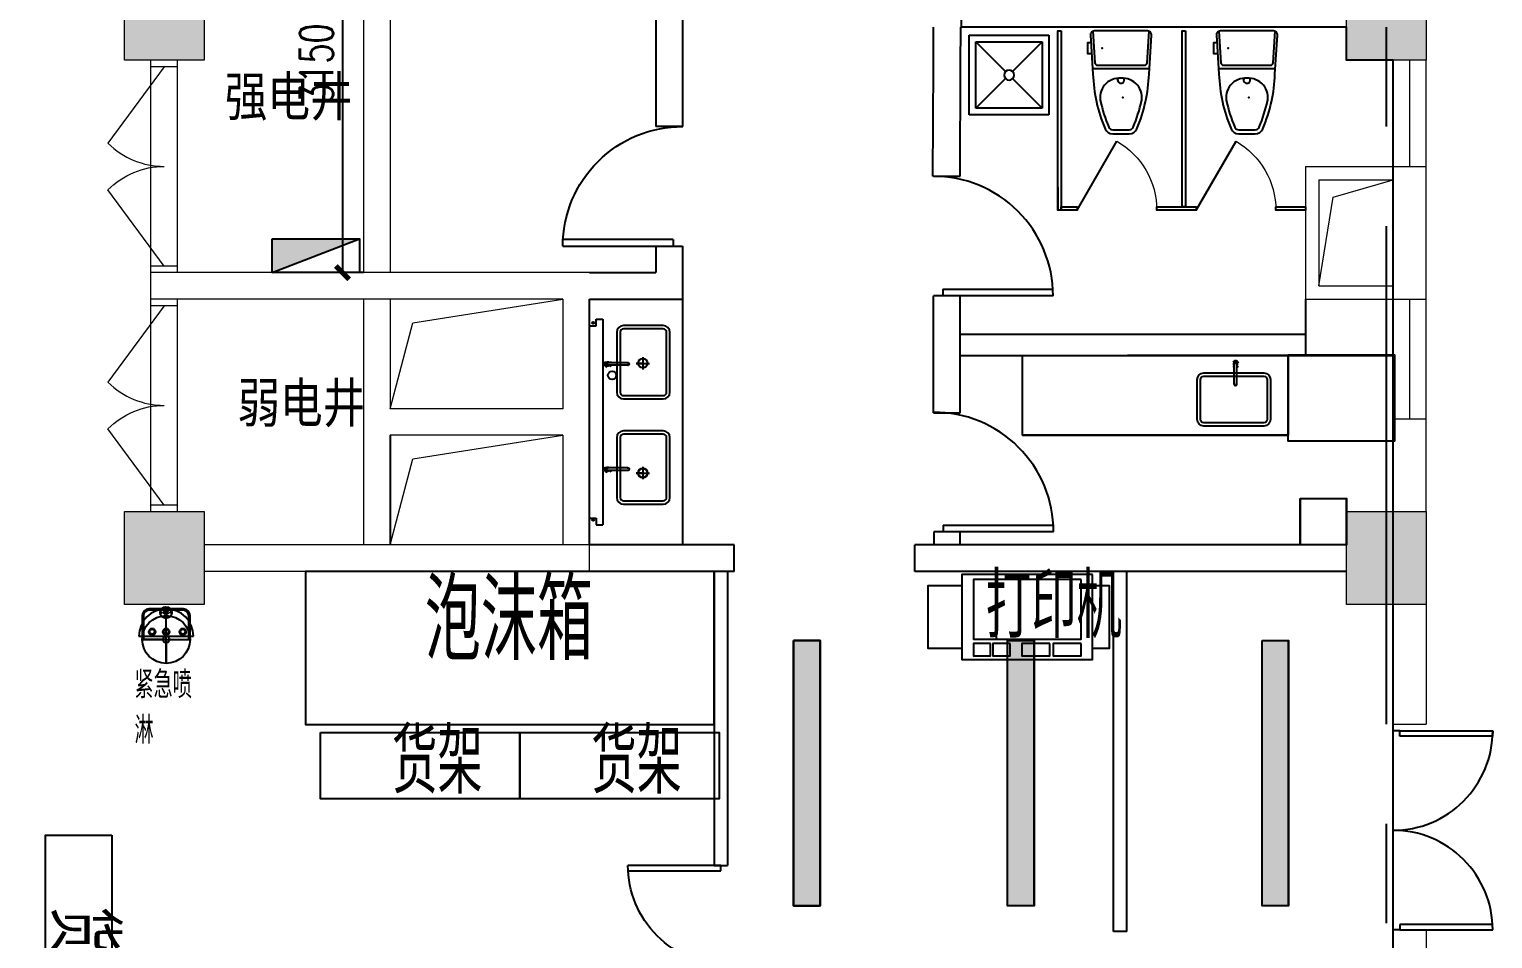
# Model space of a CAD drawing. Header units: millimetres. Extents: x -79903 to 358239, y -413462 to -100990.
# Drawn here: x -30027 to -19011, y -200584 to -193735 of the extents above; entities that cross this region are included whole.
import ezdxf

# ---------------------------------------------------------------- set-up
doc = ezdxf.new("R2010")
doc.units = ezdxf.units.MM
doc.header["$LTSCALE"] = 300
doc.linetypes.add('CENTER', pattern=[2, 1.25, -0.25, 0.25, -0.25])
doc.layers.get('DEFPOINTS').update_dxf_attribs({"color": 250})
for name, color, linetype in [('204-天花灯具', 1, 'Continuous'), ('A—轴线', 1, 'CENTER'), ('I—文字—房间名称', 40, 'Continuous'), ('P-FAC', 133, 'Continuous'), ('P—平面—卫生间隔断1', 4, 'Continuous'), ('P—平面—卫生间隔断2', 4, 'Continuous'), ('P—平面—洁具1', 4, 'Continuous'), ('实验家具模', 7, 'Continuous')]:
    doc.layers.add(name, color=color, linetype=linetype)
for name, color, linetype, lineweight in [('Q-01 原始墙柱', 7, 'Continuous', 0), ('Q-02 墙柱填充', 250, 'Continuous', 0), ('Q-11 建筑幕墙', 60, 'Continuous', 0)]:
    doc.layers.add(name, color=color, linetype=linetype, lineweight=lineweight)
doc.styles.add('_TCH_DIM_T3', font='SIMPLEX', dxfattribs={"width": 0.7058823529411765, "bigfont": 'GBCBIG'})
doc.styles.add('_TCH_SPACE', font='isocp.shx', dxfattribs={"bigfont": 'HZDX.SHX'})
doc.styles.add('CVD', font='isocp.shx', dxfattribs={"width": 0.7, "bigfont": 'hztxt.shx'})
doc.dimstyles.new('CE-DIM', dxfattribs={"dimtxt": 250, "dimasz": 100, "dimexe": 200, "dimexo": 200, "dimgap": 70, "dimtad": 1, "dimdec": 0, "dimzin": 0, "dimdsep": 46, "dimtxsty": '_TCH_DIM_T3', "dimblk": 'ARCHTICK', "dimcen": 0.09, "dimclrd": 1, "dimclre": 1, "dimclrt": 7, "dimazin": 2, "dimtfac": 1, "dimtdec": 0, "dimtix": 1, "dimtmove": 2, "dimatfit": 3, "dimfxl": 500, "dimfxlon": 1, "dimtolj": 1, "dimtzin": 0, "dimarcsym": 0})
pattern_1 = [(0, (0, 0), (0, 6.985), [5.08, -1.905]), (90, (0, 0), (-6.985, 4.277078946022131e-16), [5.08, -1.905])]

# ---------------------------------------------------------------- blocks, each defined once
blk = doc.blocks.new('SYL09144810')
for p, q in [((424.264038875699, 1500), (1.490116119384766e-08, 925.7359235286713)), ((424.264038875699, 0), (1.490116119384766e-08, 574.2640764713287))]:
    blk.add_line(p, q)
blk.add_ellipse((424.2640609592199, 1350), major_axis=(-219.8706555867539, -558.2623888904222), ratio=0.99999999960915, start_param=-0.4102062389307657, end_param=0.375191924747722)
at = {"extrusion": (0, 0, -1)}
blk.add_ellipse((424.2640609592199, 150), major_axis=(-219.8706555867539, 558.2623888904222), ratio=0.99999999960915, start_param=-0.4102062389307657, end_param=0.375191924747722, dxfattribs=at)
blk = doc.blocks.new('A$C5AE9663F')
at = {"layer": 'A—轴线', "color": 24, "linetype": 'CENTER', "ltscale": 10}
blk.add_line((27599.99999999943, -2849.999999999927), (27599.99999999943, 24600.00000000007), dxfattribs=at)
blk = doc.blocks.new('_ArchTick')
at = {"color": 44, "linetype": 'ByBlock', "const_width": 0.4}
blk.add_lwpolyline([(-0.5, -0.5), (0.5, 0.5)], dxfattribs=at)
blk = doc.blocks.new('*D413')
at = {"color": 1, "lineweight": -2, "transparency": 16777216}
for p, q in [((-27510.55547123893, -192417.776203096), (-27869.69120519611, -192417.776203096)), ((-27669.69120519611, -192417.776203096), (-27669.69120519611, -195567.776203096)), ((-27510.55547123893, -195567.776203096), (-27869.69120519611, -195567.776203096))]:
    blk.add_line(p, q, dxfattribs=at)
at = {"layer": 'DEFPOINTS', "color": 0, "transparency": 16777216}
for p in [(-27310.55547123893, -192417.776203096), (-27669.69120519611, -195567.776203096), (-27310.55547123893, -195567.776203096)]:
    blk.add_point(p, dxfattribs=at)
at = {"color": 1, "lineweight": -2, "transparency": 16777216, "xscale": 100, "yscale": 100, "zscale": 100}
for p, rotation in [((-27669.69120519611, -192417.776203096), 90), ((-27669.69120519611, -195567.776203096), 270)]:
    blk.add_blockref('_ArchTick', p, dxfattribs=dict(at, rotation=rotation))
at = {"color": 7, "transparency": 16777216, "insert": (-27864.69120519616, -193992.7762030959), "char_height": 250, "attachment_point": 5, "rotation": 90, "style": '_TCH_DIM_T3'}
blk.add_mtext('\\A1;3150', dxfattribs=at)
blk = doc.blocks.new('$lvtry$00000217')
at = {"color": 0}
for p, q in [((-211.800034295331, -2.42446015716996), (-196.3802804152947, -239.4845524682023)), ((-213.7047456673754, -281.267438811512), (213.7047456673463, -281.267438811512)), ((-176.4224561388255, -258.1863806193578), (176.4224561387964, -258.1863806193578)), ((-62.30331637634663, -744), (62.30331637634663, -744))]:
    blk.add_line(p, q, dxfattribs=at)
blk.add_lwpolyline([(-210.9251737463237, -323.9999999997344, 0.09148988491362606), (-119.6778890975365, -735.9837508931214, 0.3012357252739106), (-62.30331637634299, -773.9999999999982), (62.30331637634663, -773.9999999999982, 0.3012357252739106), (119.6778890975402, -735.9837508931214, 0.09148988491362975), (210.9251737463237, -323.9999999997162), (229.9219663368895, -31.94725777328131, 0.4333687497814755), (199.9852299221711, 0), (-199.9852299221711, 0, 0.4333687497814394), (-229.9219663368858, -31.94725777328131)], format="xyb", close=True, dxfattribs=at)
blk.add_lwpolyline([(-220.7779489303939, -172.5254814815999), (-248.7039746781229, -172.5254814815999), (-248.7039746781229, -86.8645823438419), (-226.3498272206925, -86.8645823438419)], dxfattribs=at)
for points in [[(176.4224561387964, -258.1863806193578, 0.3953143601776505), (196.3802804152729, -239.4845524682096), (211.800034295331, -2.42446015716996)], [(-92.05115457126158, -724.2891564403617, 0.3012357252738049), (-62.30331637634663, -744)], [(62.30331637634663, -744, 0.3012357252738049), (92.05115457126158, -724.2891564403617)]]:
    blk.add_lwpolyline(points, format="xyb", dxfattribs=at)
for centre, radius, start, end in [((-176.4224561388255, -238.1863806193578), 20, 183.7216047919022, 270), ((-12.98205351940123, -500.4114713505114), 144.497500935229, 84.84543905292338, 194.8989874054225), ((-0.6451389841022319, -369.1974169775203), 25.00996054736276, 157.188947231923, 19.56624257471234), ((12.98205351940123, -500.4114713505114), 144.497500935229, 345.1010125945775, 95.1545609470766), ((951.0384959086368, -282.7418418764719), 1132.695921214894, 192.4462118869649, 202.9432882366949), ((-951.0384959086368, -282.7418418764719), 1132.695921214894, 337.0567117633051, 347.5537881130351)]:
    blk.add_arc(centre, radius, start, end, dxfattribs=at)
for p in [(-140.9869828498704, -128.3344312302215), (12.98205351940123, -500.4114713505114)]:
    blk.add_point(p, dxfattribs=at)
blk = doc.blocks.new('M')
for p, q in [((-22320.55547123892, -195742.0221145478), (-23220.55547123892, -195742.0221145478)), ((-23150.90395262159, -195692.0221145478), (-22320.55547123892, -195692.0221145478)), ((-23150.90395262159, -195692.0221145478), (-23150.90395262159, -195742.0221145478))]:
    blk.add_line(p, q)
blk.add_arc((-23220.55547123892, -195742.0221145478), 900, 0, 90.24811277732654)
blk = doc.blocks.new('$TCHSYS$APDOOR2D')
blk.add_line((0.5, 0), (9.094947017729283e-16, 0.8660254037844392))
at = {"lineweight": 13}
blk.add_arc((0.5, 0), 1, 120, 180, dxfattribs=at)
blk = doc.blocks.new('A-Lavatory-Washingpool-600x600')
for p, q in [((0, 0), (-8.73115e-11, -599.9999999998835)), ((600.000000005617, 0), (0, 0)), ((600.000000005617, -599.9999999998835), (600.000000005617, 0)), ((273.4834957084095, -273.4834957055864), (49.99999999991269, -50.00000000008731)), ((49.99999999991269, -50.00000000008731), (50, -549.9999999998835)), ((550.000000005617, -50), (49.99999999991269, -50.00000000008731)), ((550.000000005617, -50), (326.5165042981098, -273.4834957059939)), ((550.000000005617, -549.9999999998835), (550.000000005617, -50)), ((273.4834957084095, -326.5165042948211), (50, -549.9999999998835)), ((550.000000005617, -549.9999999998835), (326.5165042971203, -326.5165042942972)), ((50, -549.9999999998835), (550.000000005617, -549.9999999998835)), ((-8.73115e-11, -599.9999999998835), (600.000000005617, -599.9999999998835))]:
    blk.add_line(p, q)
blk.add_ellipse((300.0000000029104, -299.9999999998836), major_axis=(26.51650429451292, 26.51650429451292), ratio=0.9999999999986884, start_param=5.497787143781482, end_param=11.78097245096107)
blk = doc.blocks.new('水槽')
at = {"layer": '实验家具模', "color": 4, "extrusion": (1e-16, 2e-16, -1)}
for p, q in [((3.008430775167654, -316.7108857895692), (3.008430775167654, -466.7108857895691)), ((22.00843077516765, -316.7108857895692), (22.00843077516765, -466.7108857895691))]:
    blk.add_line(p, q, dxfattribs=at)
at = {"layer": '实验家具模', "color": 5, "extrusion": (1e-16, 2e-16, -1)}
for points in [[(-276, -350), (-276, -50, -0.4142135623730951), (-226, 0), (226, 0, -0.4142135623730951), (276, -50), (276, -350, -0.4142135623730951), (226, -400), (-226, -400, -0.4142135623730951)], [(-251, -350), (-251, -50, -0.4142135623730951), (-226, -25), (226, -25, -0.4142135623730951), (251, -50), (251, -350, -0.4142135623730951), (226, -375), (-226, -375, -0.4142135623730951)]]:
    blk.add_lwpolyline(points, format="xyb", close=True, dxfattribs=at)
at = {"layer": '实验家具模', "color": 4, "extrusion": (1e-16, 2e-16, -1)}
for points in [[(0.4819502815953456, -461.9061851448823), (0.4819502815953456, -471.5155864342559)], [(-3.008430775167654, -457.1957133468713), (-1.852247430913848, -457.8632361119126)], [(-1.852247430913848, -475.5585354672257), (-10.17423306267301, -480.3632361119126)], [(-14.84262848767684, -480.3632361119126), (-23.16461411943601, -475.5585354672257)], [(-23.16461411943601, -457.8632361119126), (-22.00843077516765, -457.1957133468713)], [(-25.4988118319452, -471.5155864342559), (-25.4988118319452, -461.9061851448823)]]:
    blk.add_lwpolyline(points, dxfattribs=at)
for centre, radius, start, end in [((-12.50843077516765, -316.7108857895692), 10.81977888033029, 331.4046282322042, 208.5953717677959), ((-12.50843077516765, -316.7108857895692), 9.5, 0, 180), ((-12.50843077516765, -466.7108857895691), 25, 39.79181949960531, 67.66631734192761), ((-12.50843077516765, -466.7108857895691), 25, 195.7446155140646, 320.2081805003947), ((-12.50843077516765, -466.7108857895691), 16, 126.4235736423223, 53.57642635767762), ((-12.50843077516765, -466.7108857895691), 13.85045660926226, 20.29772169971452, 39.70227830001064), ((-12.50843077516765, -466.7108857895691), 13.85045660926226, 320.2977216999893, 339.7022783002855), ((-12.50843077516765, -466.7108857895691), 9.953452544092158, 162.6388137159317, 17.36118628406834), ((-12.50843077516765, -466.7108857895691), 9.5, 180, 0), ((-12.50843077516765, -466.7108857895691), 13.85045660926226, 260.2977216992891, 279.7022783007109), ((-12.50843077516765, -466.7108857895691), 25, 112.3336826580723, 146.7255534598207), ((-12.50843077516765, -466.7108857895691), 13.85045660926226, 140.2977216999893, 159.7022783002854), ((-12.50843077516765, -466.7108857895691), 13.85045660926226, 200.2977216997145, 219.7022783000107)]:
    blk.add_arc(centre, radius, start, end, dxfattribs=at)
blk = doc.blocks.new('门')
for p, q in [((-19710.55547123891, -199017.7762030959), (-19010.5554712389, -199017.7762030959)), ((-19011.67697642148, -199058.7762030959), (-19710.55547123891, -199058.7762030959)), ((-19011.67697642148, -200476.7762030959), (-19710.55547123891, -200476.7762030959)), ((-19710.55547123891, -200476.7762030959), (-19710.55547123891, -200517.7762030959)), ((-19710.55547123891, -200517.7762030959), (-19010.5554712389, -200517.7762030959))]:
    blk.add_line(p, q)
for centre, start, end in [((-19760.5554712389, -199017.7762030959), 269.9999999999989, 0), ((-19760.5554712389, -200517.7762030959), 0, 90.00000000000114)]:
    blk.add_arc(centre, 750, start, end)
blk = doc.blocks.new('COPER')
for points in [[(128.25, -85.50000000000068), (1111.5, -85.50000000000612), (1111.5, 555.749999999994), (128.25, 555.7499999999992)], [(214.0604293624638, 434.9401141703189), (424.9518611166858, 434.9401141703178), (424.9518611166858, 527.7170735074665), (214.0604293624638, 527.7170735074674)], [(448.6382687598234, 434.9401141703178), (659.5297005140454, 434.9401141703165), (659.5297005140454, 527.717073507465), (448.6382687598234, 527.7170735074665)], [(748.6721606032806, 434.940114170316), (876.9221606032806, 434.9401141703151), (876.9221606032806, 527.7170735074637), (748.6721606032806, 527.7170735074646)], [(894.5667135552502, 434.9401141703151), (1022.81671355525, 434.9401141703142), (1022.81671355525, 527.7170735074628), (894.5667135552502, 527.7170735074637)], [(214.0604293624638, -48.32913732939164), (1022.81671355525, -48.32913732939619), (1022.81671355525, 401.9087388807547), (214.0604293624638, 401.9087388807588)]]:
    blk.add_lwpolyline(points, close=True)
for points in [[(128.25, 470.249999999999), (0, 470.2499999999998), (0, 0), (128.25, -6.821e-13)], [(1111.5, -6.1391e-12), (1368, -7.5033e-12), (1368, 470.2499999999922), (1111.5, 470.2499999999941)], [(1022.81671355525, 401.9087388807547), (851.6550284753612, 401.9087388807556), (851.6550284753612, -48.32913732939529), (1022.81671355525, -48.32913732939619)]]:
    blk.add_lwpolyline(points)
blk = doc.blocks.new('紧急喷淋')
at = {"layer": '实验家具模', "color": 3}
for p, q in [((-410.0000000000072, 130), (-410.000000000029, -129.9999999999963)), ((-400.0000000000072, 130), (-400.0000000000292, -129.9999999999963)), ((-180, 180), (-360.0000000000073, 179.9999999999963)), ((-180, 170), (-360.0000000000073, 169.9999999999963)), ((-205, -205), (-205, 205)), ((-180, -180), (-180, 180)), ((0, 0), (-360, 0)), ((-180, 0), (-180, -180)), ((-180, 0), (0, 0)), ((-360.0000000000292, -170), (-180, -170)), ((-360.0000000000292, -180), (-180, -180))]:
    blk.add_line(p, q, dxfattribs=at)
for centre, radius in [((-180, 0), 180), ((-238.9417774183676, 126.0578745988314), 25), ((-238.9417774183676, 126.0578745988314), 18.85235519567504), ((-383.054099321249, -1.389424457680433), 43.97411621257196), ((-416.1611854332513, 15.55856037931699), 4.950620459916535), ((-383.054099321249, -1.389424457680433), 15.4742935760878), ((-384.9302569654538, 35.75614557910012), 4.950620459916535), ((-383.054099321249, -1.389424457680433), 5.474931575998197), ((-351.823170853444, 18.8081607421027), 4.950620459916535), ((-238.9417774183676, 0), 25), ((-238.9417774183676, 0), 18.85235519567504), ((-180, 0), 25), ((-414.2850277890393, -21.58700965745447), 4.950620459916535), ((-381.1779416770297, -38.53499449445917), 4.950620459916535), ((-349.9470132092392, -18.33740929467785), 4.950620459916535), ((-238.9417774183676, -105.7726520244614), 25), ((-238.9417774183676, -105.7726520244614), 18.85235519567504)]:
    blk.add_circle(centre, radius, dxfattribs=at)
for centre, radius, start, end in [((-205, 0), 205, 90, 270), ((-360.0000000000073, 129.9999999999963), 50, 90, 180), ((-360.0000000000073, 129.9999999999963), 40, 90, 180), ((-360.0000000000292, -130), 50, 180, 270), ((-360.0000000000292, -130), 40, 180, 270)]:
    blk.add_arc(centre, radius, start, end, dxfattribs=at)

msp = doc.modelspace()

# ---------------------------------------------------------------- hatches: boundary and pattern name
h = msp.add_hatch(color=1)
h.dxf.hatch_style = 1
h.paths.add_polyline_path([(-28199.52006050176, -195313.1481606194), (-28199.52006050176, -195567.7762030959), (-27540.21003770444, -195313.1481606194)])
at = {"layer": '204-天花灯具'}
h = msp.add_hatch(dxfattribs=at)
h.set_pattern_fill('ANGLE', color=0)
h.set_pattern_definition(pattern_1)
h.paths.add_polyline_path([(-24073.77111178299, -198337.0252038545), (-24273.77111178299, -198337.0252038545), (-24273.77111178299, -200337.0252038545), (-24073.77111178299, -200337.0252038545)])
h.paths.add_polyline_path([(-22462.11296911677, -198482.1966995263), (-22662.11296911677, -198482.1966995263), (-22662.11296911677, -200337.0252038545), (-22462.11296911677, -200337.0252038545)])
h.paths.add_polyline_path([(-20547.24388620188, -198337.0252038545), (-20747.24388620188, -198337.0252038545), (-20747.24388620188, -200337.0252038545), (-20547.24388620188, -200337.0252038545)])
h = msp.add_hatch(dxfattribs=at)
h.set_pattern_fill('ANGLE', color=0)
h.set_pattern_definition(pattern_1)
h.paths.add_polyline_path([(-22462.11296911677, -198337.0252038545), (-22662.11296911677, -198337.0252038545), (-22662.11296911677, -200337.0252038545), (-22462.11296911677, -200337.0252038545)])
at = {"layer": 'Q-02 墙柱填充'}
h = msp.add_hatch(color=252, dxfattribs=at)
h.dxf.hatch_style = 1
h.paths.add_polyline_path([(-47110.55547123891, -186967.7762030959), (-47710.55547123891, -186967.7762030959), (-47710.55547123891, -187667.7762030959), (-47110.55547123891, -187667.7762030959)])
h.paths.add_polyline_path([(-42560.55547123891, -187167.7762030959), (-43060.55547123891, -187167.7762030959), (-43060.55547123891, -187667.7762030959), (-42560.55547123891, -187667.7762030959)])
h.paths.add_polyline_path([(-37910.55547123891, -186967.7762030959), (-38510.55547123891, -186967.7762030959), (-38510.55547123891, -187667.7762030959), (-37910.55547123891, -187667.7762030959)])
h.paths.add_polyline_path([(-33360.55547123891, -187167.7762030959), (-33860.55547123891, -187167.7762030959), (-33860.55547123891, -187667.7762030959), (-33360.55547123891, -187667.7762030959)])
h.paths.add_polyline_path([(-28710.55547123891, -186967.7762030959), (-29310.55547123891, -186967.7762030959), (-29310.55547123891, -187667.7762030959), (-28710.55547123891, -187667.7762030959)])
h.paths.add_polyline_path([(-19510.55547123891, -186967.7762030959), (-20110.55547123891, -186967.7762030959), (-20110.55547123891, -187667.7762030959), (-19510.55547123891, -187667.7762030959)])
h.paths.add_polyline_path([(-19510.55547123891, -193267.7762030959), (-20110.55547123891, -193267.7762030959), (-20110.55547123891, -193967.7762030959), (-19510.55547123891, -193967.7762030959)])
h.paths.add_polyline_path([(-28710.55547123891, -193267.7762030959), (-29310.55547123891, -193267.7762030959), (-29310.55547123891, -193967.7762030959), (-28710.55547123891, -193967.7762030959)])
h.paths.add_polyline_path([(-28710.55547123891, -197367.7762030959), (-29310.55547123891, -197367.7762030959), (-29310.55547123891, -198067.7762030959), (-28710.55547123891, -198067.7762030959)])
h.paths.add_polyline_path([(-19510.55547123891, -197367.7762030959), (-20110.55547123891, -197367.7762030959), (-20110.55547123891, -198067.7762030959), (-19510.55547123891, -198067.7762030959)])
h.paths.add_polyline_path([(-37910.55547123891, -197367.7762030959), (-38510.55547123891, -197367.7762030959), (-38510.55547123891, -198067.7762030959), (-37910.55547123891, -198067.7762030959)])
h.paths.add_polyline_path([(-47110.55547123891, -197367.7762030959), (-47710.55547123891, -197367.7762030959), (-47710.55547123891, -198067.7762030959), (-47110.55547123891, -198067.7762030959)])
h.paths.add_polyline_path([(-47110.55547123891, -207767.7762030959), (-47710.55547123891, -207767.7762030959), (-47710.55547123891, -208467.7762030959), (-47110.55547123891, -208467.7762030959)])
h.paths.add_polyline_path([(-37910.55547123891, -207767.7762030959), (-38510.55547123891, -207767.7762030959), (-38510.55547123891, -208467.7762030959), (-37910.55547123891, -208467.7762030959)])
h.paths.add_polyline_path([(-33360.55547123891, -207967.7762030959), (-33860.55547123891, -207967.7762030959), (-33860.55547123891, -208467.7762030959), (-33360.55547123891, -208467.7762030959)])
h.paths.add_polyline_path([(-28710.55547123891, -207767.7762030959), (-29310.55547123891, -207767.7762030959), (-29310.55547123891, -208467.7762030959), (-28710.55547123891, -208467.7762030959)])
h.paths.add_polyline_path([(-24160.55547123891, -207967.7762030959), (-24660.55547123891, -207967.7762030959), (-24660.55547123891, -208467.7762030959), (-24160.55547123891, -208467.7762030959)])
h.paths.add_polyline_path([(-19510.55547123891, -207767.7762030959), (-20110.55547123891, -207767.7762030959), (-20110.55547123891, -208467.7762030959), (-19510.55547123891, -208467.7762030959)])
h = msp.add_hatch(color=252, dxfattribs=at)
h.dxf.hatch_style = 1
h.paths.add_polyline_path([(-47110.55547123891, -186967.7762030959), (-47710.55547123891, -186967.7762030959), (-47710.55547123891, -187667.7762030959), (-47110.55547123891, -187667.7762030959)])
h.paths.add_polyline_path([(-42560.55547123891, -187167.7762030959), (-43060.55547123891, -187167.7762030959), (-43060.55547123891, -187667.7762030959), (-42560.55547123891, -187667.7762030959)])
h.paths.add_polyline_path([(-37910.55547123891, -186967.7762030959), (-38510.55547123891, -186967.7762030959), (-38510.55547123891, -187667.7762030959), (-37910.55547123891, -187667.7762030959)])
h.paths.add_polyline_path([(-33360.55547123891, -187167.7762030959), (-33860.55547123891, -187167.7762030959), (-33860.55547123891, -187667.7762030959), (-33360.55547123891, -187667.7762030959)])
h.paths.add_polyline_path([(-28710.55547123891, -186967.7762030959), (-29310.55547123891, -186967.7762030959), (-29310.55547123891, -187667.7762030959), (-28710.55547123891, -187667.7762030959)])
h.paths.add_polyline_path([(-19510.55547123891, -186967.7762030959), (-20110.55547123891, -186967.7762030959), (-20110.55547123891, -187667.7762030959), (-19510.55547123891, -187667.7762030959)])
h.paths.add_polyline_path([(-19510.55547123891, -193267.7762030959), (-20110.55547123891, -193267.7762030959), (-20110.55547123891, -193967.7762030959), (-19510.55547123891, -193967.7762030959)])
h.paths.add_polyline_path([(-28710.55547123891, -193267.7762030959), (-29310.55547123891, -193267.7762030959), (-29310.55547123891, -193967.7762030959), (-28710.55547123891, -193967.7762030959)])
h.paths.add_polyline_path([(-28710.55547123891, -197367.7762030959), (-29310.55547123891, -197367.7762030959), (-29310.55547123891, -198067.7762030959), (-28710.55547123891, -198067.7762030959)])
h.paths.add_polyline_path([(-19510.55547123891, -197367.7762030959), (-20110.55547123891, -197367.7762030959), (-20110.55547123891, -198067.7762030959), (-19510.55547123891, -198067.7762030959)])
h.paths.add_polyline_path([(-37910.55547123891, -197367.7762030959), (-38510.55547123891, -197367.7762030959), (-38510.55547123891, -198067.7762030959), (-37910.55547123891, -198067.7762030959)])
h.paths.add_polyline_path([(-47110.55547123891, -197367.7762030959), (-47710.55547123891, -197367.7762030959), (-47710.55547123891, -198067.7762030959), (-47110.55547123891, -198067.7762030959)])
h.paths.add_polyline_path([(-47110.55547123891, -207767.7762030959), (-47710.55547123891, -207767.7762030959), (-47710.55547123891, -208467.7762030959), (-47110.55547123891, -208467.7762030959)])
h.paths.add_polyline_path([(-37910.55547123891, -207767.7762030959), (-38510.55547123891, -207767.7762030959), (-38510.55547123891, -208467.7762030959), (-37910.55547123891, -208467.7762030959)])
h.paths.add_polyline_path([(-33360.55547123891, -207967.7762030959), (-33860.55547123891, -207967.7762030959), (-33860.55547123891, -208467.7762030959), (-33360.55547123891, -208467.7762030959)])
h.paths.add_polyline_path([(-28710.55547123891, -207767.7762030959), (-29310.55547123891, -207767.7762030959), (-29310.55547123891, -208467.7762030959), (-28710.55547123891, -208467.7762030959)])
h.paths.add_polyline_path([(-24160.55547123891, -207967.7762030959), (-24660.55547123891, -207967.7762030959), (-24660.55547123891, -208467.7762030959), (-24160.55547123891, -208467.7762030959)])
h.paths.add_polyline_path([(-19510.55547123891, -207767.7762030959), (-20110.55547123891, -207767.7762030959), (-20110.55547123891, -208467.7762030959), (-19510.55547123891, -208467.7762030959)])

# ---------------------------------------------------------------- linework, layer by layer
for p, q in [((-25310.55547123891, -193517.7762030959), (-25310.55547123891, -194467.7762030959)), ((-25110.55547123891, -193517.7762030959), (-25110.55547123891, -194467.7762030959)), ((-23221.27346191058, -194007.8114330668), (-23221.27346191058, -193717.7762030959)), ((-23016.65813702697, -194007.8114330668), (-23015.17079612252, -193717.7762030959)), ((-23224.45280545082, -194842.0305530396), (-23220.55547123893, -194007.8114330668)), ((-23020.55547123893, -194842.0221145478), (-23016.65813702697, -194007.8114330668)), ((-25110.55547123891, -194467.7762030959), (-25310.55547123891, -194467.7762030959)), ((-23220.55547123893, -194842.0221145478), (-23020.55547123893, -194842.0221145478)), ((-22284.55547122401, -194922.7762030959), (-22284.55547122402, -195097.776203096)), ((-25310.55547123892, -195367.7762030959), (-25110.55547123892, -195367.7762030959)), ((-25310.55547123892, -195367.7762030959), (-25310.55547123892, -195567.7762030959)), ((-25110.55547123891, -195367.7762030959), (-25110.55547123891, -195767.7762030959)), ((-25810.55547123891, -195567.7762030959), (-25310.55547123892, -195567.7762030959)), ((-23220.55547123892, -196622.8014400971), (-23220.55547123892, -195742.0221145478)), ((-23020.55547123891, -196622.8014400972), (-23020.55547123891, -195742.0221145478)), ((-25810.55547123891, -195767.7762030959), (-25110.55547123891, -195767.7762030959)), ((-25810.55547123891, -195967.7762030959), (-25760.55547123891, -195967.7762030959)), ((-25771.88163168076, -195945.7650161898), (-25792.88293342758, -195945.7650161898)), ((-25783.06470498373, -195936.5105225728), (-25783.06470498373, -195955.1812787666)), ((-25760.55547123891, -195967.7762030959), (-25760.55547123891, -195917.7762030959)), ((-25760.55547123891, -195917.7762030959), (-25710.55547123891, -195917.7762030959)), ((-25710.55547123891, -195917.7762030959), (-25710.55547123891, -197467.7924103444)), ((-19760.55547123891, -196190.6620370399), (-21760.55547123891, -196190.6620370399)), ((-25405.31845283066, -196252.0067483351), (-25458.37898961036, -196252.0067483351)), ((-25458.37898961036, -196252.0067483351), (-25358.61666626506, -196252.0067483351)), ((-25407.84347429685, -196204.4345180872), (-25407.84347429685, -196296.674617951)), ((-23220.55547123892, -196622.8014400971), (-23020.55547123891, -196622.8014400972)), ((-27310.55547123891, -196792.7762030959), (-27310.55547123891, -197617.7762030959)), ((-22550.95867636265, -196790.6620370399), (-20550.95867636265, -196790.6620370399)), ((-25405.52078201715, -197077.9158352002), (-25458.58131879685, -197077.9158352002)), ((-25458.58131879685, -197077.9158352002), (-25358.81899545155, -197077.9158352002)), ((-25408.04580348334, -197030.3436049523), (-25408.04580348334, -197122.5837048162)), ((-29310.55547123891, -197367.7762030959), (-29310.55547123891, -197367.7762030959)), ((-25810.55547123891, -197417.7924103444), (-25760.55547123891, -197417.7924103444)), ((-25771.88163168076, -197429.810076931), (-25792.88293342758, -197429.810076931)), ((-25783.06470498373, -197420.555583314), (-25783.06470498373, -197439.2263395078)), ((-25760.55547123891, -197417.7924103444), (-25760.55547123891, -197467.7924103444)), ((-25760.55547123891, -197467.7924103444), (-25710.55547123891, -197467.7924103444)), ((-23216.65813702697, -197519.1530791133), (-23216.65813702697, -197617.8014400972)), ((-23020.55547123891, -197617.8014400972), (-23020.55547123891, -197519.1530791133)), ((-24720.55547123891, -197617.8014400972), (-25810.55547123891, -197617.7762030959)), ((-24720.55547123891, -197817.8014400972), (-24720.55547123891, -197617.8014400972)), ((-20110.55547123891, -197617.8014400972), (-23360.55547123891, -197617.8014400972)), ((-23360.55547123891, -197817.8014400972), (-23360.55547123891, -197617.8014400972)), ((-24720.55547123891, -197817.781029119), (-25810.55547123891, -197817.7762030959)), ((-24870.55547123891, -197817.8014400972), (-24870.55547123891, -198117.8014400972)), ((-24870.55547123891, -197817.8014400972), (-24870.55547123891, -200031.7002900933)), ((-24720.55547123891, -197817.8014400972), (-24770.55547123891, -197817.8014400972)), ((-24770.55547123891, -197817.8014400972), (-24770.55547123891, -197817.8014400972)), ((-24770.55547123891, -197817.8014400972), (-24770.55547123891, -198117.8014400972)), ((-24770.55547123891, -197817.8014400972), (-24770.55547123891, -200031.7002900933)), ((-20110.55547123891, -197817.8014400972), (-23360.55547123891, -197817.7870505789)), ((-19710.55547123891, -199017.7762030959), (-19760.5554712389, -199017.7762030959)), ((-19710.55547123891, -199058.7762030959), (-19710.55547123891, -199017.7762030959)), ((-19010.5554712389, -199017.7762030959), (-19011.67697642148, -199058.7762030959)), ((-24820.5554712389, -200072.7002900933), (-24820.5554712389, -200031.7002900933)), ((-19710.55547123891, -200517.7762030959), (-19760.55547123891, -200517.7762030959))]:
    msp.add_line(p, q)
at = {"color": 1}
msp.add_line((-28199.52006050176, -195567.7762030959), (-27540.21003770444, -195313.1481606194), dxfattribs=at)
at = {"color": 6}
for p, q in [((-23020.55547123891, -195990.66203704), (-23020.55547123891, -195990.66203704)), ((-23020.55547123891, -196030.66203704), (-20420.55547123891, -196030.6620370399)), ((-23020.55547123891, -196190.66203704), (-19760.55547123891, -196190.6620370399))]:
    msp.add_line(p, q, dxfattribs=at)
at = {"color": 4}
for p, q in [((-20360.55547123891, -196190.6620370399), (-19760.55547123891, -196190.6620370399)), ((-20460.55547123891, -197267.8014400972), (-20460.55547123891, -197617.8014400972)), ((-20110.55547123891, -197617.8014400972), (-20110.55547123891, -197267.8014400972)), ((-24870.55547123891, -200031.7002900933), (-24770.55547123891, -200031.7002900933))]:
    msp.add_line(p, q, dxfattribs=at)
at = {"color": 0}
for p, q in [((-21865.13689986244, -200529.1350333299), (-21865.13689986244, -197817.7967708914)), ((-21765.13689986244, -200529.1350333299), (-21765.13689986244, -197817.7967708914)), ((-21765.13689986244, -200529.1350333299), (-21865.13689986244, -200529.1350333299))]:
    msp.add_line(p, q, dxfattribs=at)
msp.add_lwpolyline([(-33860.55547123891, -187667.7762030959), (-47460.55547123891, -187667.7762030959), (-47460.55547123891, -190842.7762030959), (-47110.55547123891, -190842.7762030959), (-47110.55547123891, -198067.7762030959), (-47460.55547123891, -198067.7762030959), (-47460.55547123891, -207767.7762030959), (-47110.55547123891, -207767.7762030959), (-47110.55547123891, -208217.7762030959), (-20110.55547123891, -208217.7762030959), (-20110.55547123891, -207767.7762030959), (-19760.55547123891, -207767.7762030959), (-19760.55547123891, -193967.7762030959), (-20110.55547123891, -193967.7762030959), (-20110.55547123891, -193717.7762030959), (-23010.55547123891, -193717.7762030959), (-23010.55547123891, -188817.7762030959), (-25110.55547123891, -188817.7762030959), (-25110.55547123891, -192417.7762030959), (-29110.55547123891, -192417.7762030959), (-29310.55547123891, -192417.7762030959), (-29310.55547123891, -192317.7762030959), (-33860.55547123891, -192317.7762030959)], close=True)
at = {"color": 1}
msp.add_lwpolyline([(-28199.52006050176, -195313.1481606194), (-27540.21003770444, -195313.1481606194), (-27540.21003770444, -195567.7762030959), (-28199.52006050176, -195567.7762030959)], close=True, dxfattribs=at)
at = {"color": 4}
for points in [[(-25810.55547123891, -195767.7762030959), (-25110.55547123891, -195767.7762030959), (-25110.55547123891, -197617.7924103444), (-25810.55547123891, -197617.7924103444)], [(-22550.95867636265, -196190.6620370399), (-20550.95867636265, -196190.6620370399), (-20550.95867636265, -196790.6620370399), (-22550.95867636265, -196790.6620370399)], [(-20550.95867636265, -196187.1230213504), (-19750.95867636265, -196187.1230213504), (-19750.95867636265, -196837.1230213504), (-20550.95867636265, -196837.1230213504)], [(-20460.55547123891, -197267.8014400972), (-20110.55547123891, -197267.8014400972), (-20110.55547123891, -197617.8014400972), (-20460.55547123891, -197617.8014400972)], [(-24870.55547123891, -197817.8014400972), (-27947.98802945393, -197817.8014400972), (-27947.98802945393, -198970.7809800906), (-24870.55547123891, -198970.7809800906)]]:
    msp.add_lwpolyline(points, close=True, dxfattribs=at)
at = {"color": 6}
for points in [[(-27834.87539718689, -199031.8424997934), (-26334.87539718689, -199031.8424997934), (-26334.87539718689, -199531.8424997934), (-27834.87539718689, -199531.8424997934)], [(-26334.87539718689, -199031.8424997934), (-24834.87539718689, -199031.8424997934), (-24834.87539718689, -199531.8424997934), (-26334.87539718689, -199531.8424997934)], [(-29404.34045522008, -199805.2920193602), (-29404.34045522008, -201305.2920193602), (-29904.34045522008, -201305.2920193602), (-29904.34045522008, -199805.2920193602)]]:
    msp.add_lwpolyline(points, close=True, dxfattribs=at)
for centre, radius in [((-25782.96178609133, -195945.7650161898), 7.645236371317878), ((-25408.04580348334, -196249.991649442), 34.94330309028737), ((-25408.24813266983, -197075.9007363071), 34.94330309028737), ((-25408.04580348334, -197077.9158352002), 34.94330309028737), ((-25782.96178609133, -197429.810076931), 7.645236371317878)]:
    msp.add_circle(centre, radius)
at = {"layer": '204-天花灯具', "color": 6}
msp.add_line((-20420.55547123891, -195767.7762030959), (-20420.55547123891, -196187.1230213504), dxfattribs=at)
at = {"layer": '204-天花灯具', "color": 0}
for p, q in [((-24273.77111178299, -198337.0252038545), (-24273.77111178299, -200337.0252038545)), ((-24073.77111178299, -198337.0252038545), (-24273.77111178299, -198337.0252038545)), ((-24073.77111178299, -200337.0252038545), (-24073.77111178299, -198337.0252038545)), ((-22462.11296911677, -200337.0252038545), (-22462.11296911677, -198337.0252038545)), ((-20547.24388620188, -200337.0252038545), (-20547.24388620188, -198337.0252038545)), ((-24273.77111178299, -200337.0252038545), (-24073.77111178299, -200337.0252038545))]:
    msp.add_line(p, q, dxfattribs=at)
for points in [[(-24273.77111178299, -198337.0252038545), (-24073.77111178299, -198337.0252038545), (-24073.77111178299, -200337.0252038545), (-24273.77111178299, -200337.0252038545)], [(-22662.11296911677, -198337.0252038545), (-22462.11296911677, -198337.0252038545), (-22462.11296911677, -200337.0252038545), (-22662.11296911677, -200337.0252038545)], [(-20747.24388620188, -198337.0252038545), (-20547.24388620188, -198337.0252038545), (-20547.24388620188, -200337.0252038545), (-20747.24388620188, -200337.0252038545)]]:
    msp.add_lwpolyline(points, close=True, dxfattribs=at)
at = {"layer": '204-天花灯具', "color": 6}
msp.add_circle((-25639.66827299073, -196341.1218085235), 31.08021206839476, dxfattribs=at)
at = {"layer": 'P—平面—卫生间隔断1', "color": 1}
for points in [[(-22259.55547122401, -195072.7762030959), (-22139.5554710452, -195072.7762030959), (-22139.5554710452, -195097.7762030959), (-22259.55547122402, -195097.776203096)], [(-21539.55547104519, -195072.7762030959), (-21243.05547114951, -195072.7762030959), (-21243.05547114951, -195097.7762030959), (-21539.5554710452, -195097.776202749)], [(-20643.05547126872, -195072.7762030959), (-20420.55547123891, -195072.7762030959), (-20420.55547123891, -195097.7762030959), (-20643.05547126872, -195097.7762030959)]]:
    msp.add_lwpolyline(points, close=True, dxfattribs=at)
at = {"layer": 'P—平面—卫生间隔断2'}
for points in [[(-22259.55547122401, -193747.7762030959), (-22259.55547122402, -195097.776203096), (-22284.55547122402, -195097.776203096), (-22284.55547122401, -193747.7762030959)], [(-21324.27652347484, -193747.7762030959), (-21324.27652347484, -195072.7762030959), (-21349.27652347483, -195072.7762030959), (-21349.27652347484, -193747.7762030959)]]:
    msp.add_lwpolyline(points, close=True, dxfattribs=at)
at = {"layer": 'Q-01 原始墙柱'}
for p, q in [((-27510.55547123891, -192417.7762030959), (-27510.55547123891, -195567.7762030959)), ((-27310.55547123891, -192417.7762030959), (-27310.55547123891, -195567.7762030959)), ((-29110.55547123891, -197367.7762030959), (-29110.55547123891, -193967.7762030959)), ((-28910.55547123891, -195567.7762030959), (-28910.55547123891, -193967.7762030959)), ((-20420.55547123891, -194767.7762030959), (-20420.55547123891, -195767.7762030959)), ((-20420.55547123891, -194767.7762030959), (-19760.55547123891, -194767.7762030959)), ((-19760.55547123891, -194767.7762030959), (-19760.55547123891, -195767.7762030959)), ((-19760.55547123891, -194767.7762030959), (-19510.55547123891, -194767.7762030959)), ((-19510.55547123891, -195767.7762030959), (-19510.55547123891, -194767.7762030959)), ((-20320.55547123891, -194867.7762030959), (-19760.55547123891, -194867.7762030959)), ((-20320.55547123891, -194867.7762030959), (-20320.55547123891, -195667.7762030959)), ((-27310.55547123891, -195567.7762030959), (-29110.55547123891, -195567.7762030959)), ((-25810.55547123891, -195567.7762030959), (-27310.55547123891, -195567.7762030959)), ((-20320.55547123891, -195667.7762030959), (-19760.55547123891, -195667.7762030959)), ((-27510.55547122401, -195767.7762030959), (-29110.55547123891, -195767.7762030959)), ((-28910.55547123891, -197367.7762030959), (-28910.55547123891, -195767.7762030959)), ((-27510.55547123891, -195767.7762030959), (-27510.55547123891, -197617.7762030959)), ((-26010.55547122401, -195767.7762030959), (-27510.55547122401, -195767.7762030959)), ((-27310.55547123891, -195767.7762030959), (-27310.55547123891, -196592.7762030959)), ((-26010.55547123891, -195767.7762030959), (-26010.55547123891, -196592.7762030959)), ((-25810.55547123891, -195767.7762030959), (-25810.55547123891, -197617.7762030959)), ((-20420.55547123891, -195767.7762030959), (-19760.55547123891, -195767.7762030959)), ((-19760.55547123891, -195767.7762030959), (-19510.55547123891, -195767.7762030959)), ((-26010.55547123891, -196592.7762030959), (-27310.55547123891, -196592.7762030959)), ((-19760.55547123891, -197367.7762030959), (-19760.55547123891, -196667.7762030959)), ((-19760.55547123891, -196667.7762030959), (-19510.55547123891, -196667.7762030959)), ((-19510.55547123891, -197367.7762030959), (-19510.55547123891, -196667.7762030959)), ((-26010.55547123891, -196792.7762030959), (-27310.55547123891, -196792.7762030959)), ((-26010.55547123891, -196792.7762030959), (-26010.55547123891, -197617.7762030959)), ((-25810.55547123891, -197617.7762030959), (-28710.55547123891, -197617.7762030959)), ((-25810.55547123891, -197817.7762030959), (-25810.55547123891, -197617.7762030959)), ((-25810.55547123891, -197817.7762030959), (-28710.55547123891, -197817.7762030959)), ((-19760.55547123891, -198067.7762030959), (-19760.55547123891, -198967.7762030959)), ((-19510.55547123891, -198067.7762030959), (-19510.55547123891, -198967.7762030959)), ((-19760.55547123891, -198967.7762030959), (-19510.55547123891, -198967.7762030959)), ((-19760.55547123891, -206567.7762030959), (-19760.55547123891, -199967.7762030959)), ((-19510.55547123891, -200517.7762030959), (-19510.55547123891, -206567.7762030959))]:
    msp.add_line(p, q, dxfattribs=at)
at = {"layer": 'Q-01 原始墙柱', "color": 8}
for p, q in [((-28910.55547123891, -194017.7762030959), (-29110.55547123891, -194017.7762030959)), ((-28910.55547123891, -195517.7762030959), (-29110.55547123891, -195517.7762030959)), ((-28910.55547123891, -195817.7762030959), (-29110.55547123891, -195817.7762030959)), ((-28910.55547123891, -197317.7762030959), (-29110.55547123891, -197317.7762030959))]:
    msp.add_line(p, q, dxfattribs=at)
at = {"layer": 'Q-01 原始墙柱'}
for points in [[(-29310.55547123891, -193267.7762030959), (-28710.55547123891, -193267.7762030959), (-28710.55547123891, -193967.7762030959), (-29310.55547123891, -193967.7762030959)], [(-20110.55547123891, -193267.7762030959), (-19510.55547123891, -193267.7762030959), (-19510.55547123891, -193967.7762030959), (-20110.55547123891, -193967.7762030959)], [(-29310.55547123891, -197367.7762030959), (-28710.55547123891, -197367.7762030959), (-28710.55547123891, -198067.7762030959), (-29310.55547123891, -198067.7762030959)], [(-20110.55547123891, -197367.7762030959), (-19510.55547123891, -197367.7762030959), (-19510.55547123891, -198067.7762030959), (-20110.55547123891, -198067.7762030959)]]:
    msp.add_lwpolyline(points, close=True, dxfattribs=at)
at = {"layer": 'Q-01 原始墙柱', "color": 8}
for points in [[(-20320.55547123891, -195667.7762030959), (-20211.12300770101, -194999.8076266646), (-19760.55547123891, -194867.7762030959)], [(-27310.55547123891, -196592.7762030959), (-27140.33598217112, -195945.2137743831), (-26010.55547123891, -195767.7762030959)], [(-27310.55547123891, -197617.7762030959), (-27140.33598217112, -196970.2137743831), (-26010.55547123891, -196792.7762030959)]]:
    msp.add_lwpolyline(points, dxfattribs=at)
at = {"layer": 'Q-11 建筑幕墙', "color": 4}
for p, q in [((-19760.55547123891, -194767.7762030959), (-19760.55547123891, -193967.7762030959)), ((-19635.55547123891, -194767.7762030959), (-19635.55547123891, -193967.7762030959)), ((-19510.55547123891, -194767.7762030959), (-19510.55547123891, -193967.7762030959)), ((-19760.55547123891, -196667.7762030959), (-19760.55547123891, -195767.7762030959)), ((-19635.55547123891, -196667.7762030959), (-19635.55547123891, -195767.7762030959)), ((-19510.55547123891, -196667.7762030959), (-19510.55547123891, -195767.7762030959))]:
    msp.add_line(p, q, dxfattribs=at)

# ---------------------------------------------------------------- block references
at = {"xscale": -1}
msp.add_blockref('M', (-48331.11094247783, 374.2459114519297), dxfattribs=at)
for p in [(0, 0), (3.897334211942507, -1777.13096456544)]:
    msp.add_blockref('M', p)
at = {"color": 4}
msp.add_blockref('门', (0, 0), dxfattribs=at)
at = {"color": 4, "xscale": -1}
msp.add_blockref('门', (-44531.11094247781, -1013.924086997402), dxfattribs=at)
at = {"layer": 'A—轴线'}
msp.add_blockref('A$C5AE9663F', (-47410.5535705213, -208117.7690574527), dxfattribs=at)
at = {"layer": 'P-FAC', "rotation": 180}
msp.add_blockref('COPER', (-21895.49753515376, -197926.4466995263), dxfattribs=at)
at = {"layer": 'P—平面—洁具1'}
for p in [(-21808.91033224505, -193747.7762030959), (-20860.5554711048, -193747.7762030959)]:
    msp.add_blockref('$lvtry$00000217', p, dxfattribs=at)
at = {"layer": 'P—平面—洁具1', "xscale": -1, "rotation": 90}
msp.add_blockref('A-Lavatory-Washingpool-600x600', (-22951.0735785187, -193780.1630839767), dxfattribs=at)
msp.add_blockref('A-Lavatory-Washingpool-600x600', (-22951.0735785187, -193780.1630839767), dxfattribs=at)
at = {"layer": 'P—平面—洁具1', "xscale": -600, "yscale": 600, "zscale": 25, "rotation": 4.329920422208033e-08}
for p in [(-21839.5554710452, -195097.7762029757), (-20943.05547114951, -195097.7762026923)]:
    msp.add_blockref('$TCHSYS$APDOOR2D', p, dxfattribs=at)
at = {"layer": 'Q-01 原始墙柱'}
for p in [(-29434.81951011461, -195517.7762030959), (-29434.81951011461, -197317.7762030959)]:
    msp.add_blockref('SYL09144810', p, dxfattribs=at)
at = {"layer": '实验家具模', "rotation": 270}
for name, p in [('水槽', (-25204.31427194635, -196242.9331123449)), ('水槽', (-25204.31427194635, -197035.9139950128)), ('紧急喷淋', (-28996.5207797341, -198510.7226837453))]:
    msp.add_blockref(name, p, dxfattribs=at)
at = {"layer": '实验家具模', "xscale": -1, "rotation": 180}
msp.add_blockref('水槽', (-20959.40291336537, -196723.4873210958), dxfattribs=at)

# ---------------------------------------------------------------- texts
at = {"color": 4, "style": 'CVD', "width": 0.7}
msp.add_text('泡沫箱', height=603.3480986400973, dxfattribs=at).set_placement((-27049.81548472707, -198485.6004396096))
at = {"attachment_point": 1, "style": 'CVD'}
for s, width, gutter_width, insert, char_height in [('打印机', 1122.560838748128, 244.0758656491046, (-22826.62432047446, -197832.7515218344), 488.1517312982092), ('紧急喷淋', 472.1559047170456, 102.6597910663497, (-29234.73248164693, -198568.2163922529), 205.3195821326994), ('货架', 1122.560838748128, 244.0758656491046, (-27296.38505206646, -199001.7589280196), 488.1517312982092), ('货架', 1122.560838748128, 244.0758656491046, (-25796.38505206646, -199001.7589280196), 488.1517312982092)]:
    msp.add_mtext_dynamic_manual_height_columns(s, width=width, gutter_width=gutter_width, heights=[0], dxfattribs=dict(at, insert=insert, char_height=char_height))
at = {"insert": (-29374.25688344627, -200343.7823644807), "char_height": 488.1517312982092, "attachment_point": 1, "rotation": 270, "style": 'CVD'}
msp.add_mtext_dynamic_manual_height_columns('货架', width=1122.560838748128, gutter_width=244.0758656491046, heights=[0], dxfattribs=at)
at = {"layer": 'I—文字—房间名称', "style": '_TCH_SPACE'}
for s, p in [('强电井', (-28554.89973240835, -194419.958573997)), ('弱电井', (-28460.11901253206, -196728.8421794772))]:
    msp.add_text(s, height=337.5886524822695, dxfattribs=at).set_placement(p)

# ---------------------------------------------------------------- dimensions: what is measured, and where the dimension line sits
dim = msp.add_linear_dim(base=(-27669.69120519611, -195567.776203096), p1=(-27310.55547123891, -192417.7762030959), p2=(-27310.55547123891, -195567.7762030959), angle=90, dimstyle='CE-DIM')
dim.commit()
dim.dimension.update_dxf_attribs({"geometry": '*D413', "text_midpoint": (-27864.69120519616, -193992.7762030959)})

doc.saveas('drawing.dxf')
